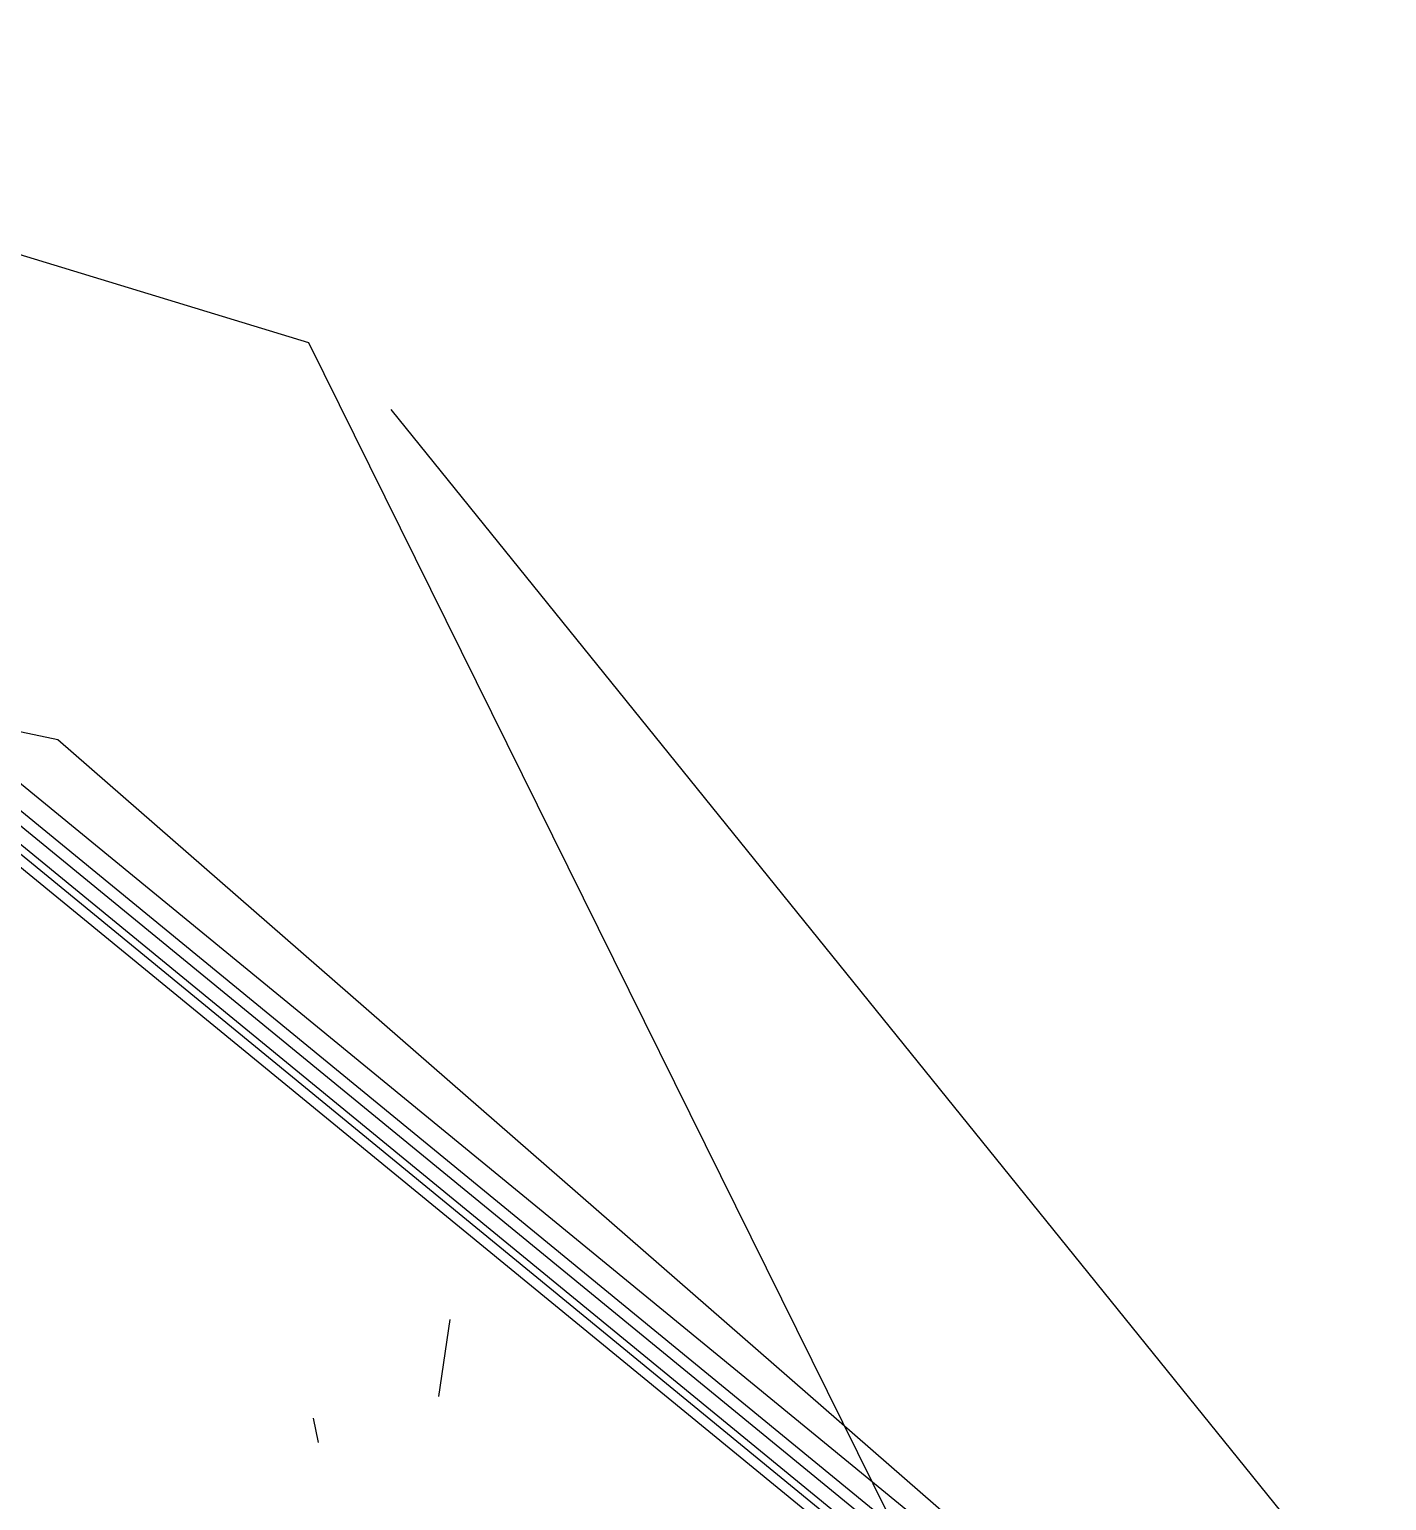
# Model space of a CAD drawing. Extents: x 0 to 16296672895, y -37409619871 to 0.
# Drawn here: x 16296672306.2 to 16296672330.54, y -37409617580.88 to -37409617554.51 of the extents above; entities that cross this region are included whole.
import ezdxf

# ---------------------------------------------------------------- set-up
doc = ezdxf.new("R2010")
doc.units = 0
doc.header["$LTSCALE"] = 10
doc.header["$MEASUREMENT"] = 0
doc.layers.add('1', color=7, linetype='CONTINUOUS')

msp = doc.modelspace()

# ---------------------------------------------------------------- linework, layer by layer
at = {"layer": '1', "color": 7, "linetype": 'Continuous'}
for p, q in [((16296672313.540819, -37409617579.015282), (16296672313.74382, -37409617577.637863)), ((16296672311.283739, -37409617579.40538), (16296672311.37888, -37409617579.842957))]:
    msp.add_line(p, q, dxfattribs=at)
for points in [[(16296672329.543221, -37409617597.177208, 0), (16296672330.20421, -37409617594.123367, 0), (16296672330.540489, -37409617591.033463, 0), (16296672330.539101, -37409617587.930252, 0), (16296672330.2045, -37409617584.839684, 0), (16296672329.539419, -37409617581.786583, 0), (16296672328.252001, -37409617578.06002, 0), (16296672326.473869, -37409617574.476212, 0), (16296672324.2279, -37409617571.078934, 0), (16296672321.54248, -37409617567.909203, 0), (16296672318.45108, -37409617565.004929, 0), (16296672314.991779, -37409617562.400589, 0), (16296672311.20686, -37409617560.126999, 0), (16296672307.142321, -37409617558.211014, 0), (16296672302.84741, -37409617556.675262, 0), (16296672298.374081, -37409617555.537903, 0), (16296672293.77639, -37409617554.812378, 0), (16296672289.1099, -37409617554.507294, 0), (16296672283.764851, -37409617554.677849, 0), (16296672278.48789, -37409617555.399452, 0)], [(16296672329.545099, -37409617582.191673, 0), (16296672329.11145, -37409617580.728394, 0), (16296672328.60087, -37409617579.281837, 0), (16296672328.014339, -37409617577.854759, 0), (16296672327.35293, -37409617576.449806, 0), (16296672326.61791, -37409617575.069633, 0), (16296672325.810631, -37409617573.716812, 0), (16296672324.932619, -37409617572.39389, 0), (16296672323.985531, -37409617571.10334, 0), (16296672322.971121, -37409617569.84758, 0), (16296672321.89131, -37409617568.628967, 0), (16296672320.7481, -37409617567.449799, 0), (16296672319.543659, -37409617566.312263, 0), (16296672318.28023, -37409617565.218513, 0), (16296672316.96018, -37409617564.17057, 0), (16296672315.586, -37409617563.170433, 0), (16296672314.16025, -37409617562.219963, 0), (16296672312.6856, -37409617561.320923, 0), (16296672311.164829, -37409617560.475029, 0), (16296672309.60079, -37409617559.683853, 0), (16296672307.996401, -37409617558.948883, 0), (16296672306.354679, -37409617558.271477, 0), (16296672304.67869, -37409617557.652946, 0)], [(16296672323.06291, -37409617581.509827, 0), (16296672321.960279, -37409617579.737137, 0), (16296672320.723949, -37409617578.024658, 0), (16296672319.35878, -37409617576.37915, 0), (16296672317.870171, -37409617574.807114, 0), (16296672316.264, -37409617573.314743, 0), (16296672314.5466, -37409617571.907928, 0), (16296672312.724751, -37409617570.592216, 0), (16296672310.805639, -37409617569.372833, 0), (16296672308.79685, -37409617568.254547, 0), (16296672306.706301, -37409617567.241798, 0), (16296672304.54225, -37409617566.338577, 0), (16296672302.313231, -37409617565.548447, 0), (16296672300.02804, -37409617564.874527, 0), (16296672297.6957, -37409617564.319481, 0), (16296672295.32542, -37409617563.88549, 0), (16296672292.92655, -37409617563.574272, 0), (16296672290.50856, -37409617563.387047, 0), (16296672288.08098, -37409617563.324577, 0), (16296672285.65341, -37409617563.387093, 0), (16296672283.23542, -37409617563.574341, 0), (16296672280.836559, -37409617563.885597, 0), (16296672278.46629, -37409617564.319618, 0)], [(16296672322.812929, -37409617581.776741, 0), (16296672321.71818, -37409617580.016739, 0), (16296672320.490681, -37409617578.316521, 0), (16296672319.135281, -37409617576.682793, 0), (16296672317.65732, -37409617575.122002, 0), (16296672316.062639, -37409617573.640312, 0), (16296672314.357519, -37409617572.243568, 0), (16296672312.548719, -37409617570.937279, 0), (16296672310.643339, -37409617569.726608, 0), (16296672308.64893, -37409617568.616333, 0), (16296672306.573339, -37409617567.610817, 0), (16296672304.42478, -37409617566.714058, 0), (16296672302.21171, -37409617565.929573, 0), (16296672299.942881, -37409617565.260468, 0), (16296672297.627239, -37409617564.709373, 0), (16296672295.27392, -37409617564.278473, 0), (16296672292.89222, -37409617563.969467, 0), (16296672290.491529, -37409617563.783577, 0), (16296672288.081329, -37409617563.721527, 0), (16296672285.671129, -37409617563.783577, 0), (16296672283.270439, -37409617563.969467, 0), (16296672280.888741, -37409617564.278473, 0), (16296672278.535419, -37409617564.709373, 0)], [(16296672322.459061, -37409617581.976257, 0), (16296672321.37546, -37409617580.234192, 0), (16296672320.160469, -37409617578.551292, 0), (16296672318.81888, -37409617576.934212, 0), (16296672317.35598, -37409617575.389328, 0), (16296672315.77755, -37409617573.922729, 0), (16296672314.089809, -37409617572.540207, 0), (16296672312.299431, -37409617571.247238, 0), (16296672310.413469, -37409617570.048897, 0), (16296672308.439369, -37409617568.949944, 0), (16296672306.384939, -37409617567.954674, 0), (16296672304.258261, -37409617567.067039, 0), (16296672302.067751, -37409617566.29055, 0), (16296672299.822029, -37409617565.628258, 0), (16296672297.52998, -37409617565.082787, 0), (16296672295.20064, -37409617564.656281, 0), (16296672292.843201, -37409617564.350418, 0), (16296672290.46697, -37409617564.16642, 0), (16296672288.081329, -37409617564.105011, 0), (16296672285.69569, -37409617564.16642, 0), (16296672283.31946, -37409617564.350418, 0), (16296672280.962021, -37409617564.656281, 0), (16296672278.632681, -37409617565.082787, 0)], [(16296672322.23855, -37409617582.061256, 0), (16296672321.161909, -37409617580.33036, 0), (16296672319.95471, -37409617578.658257, 0), (16296672318.621719, -37409617577.051552, 0), (16296672317.168209, -37409617575.516571, 0), (16296672315.599899, -37409617574.059387, 0), (16296672313.922979, -37409617572.685738, 0), (16296672312.144091, -37409617571.401047, 0), (16296672310.27022, -37409617570.210403, 0), (16296672308.30879, -37409617569.118477, 0), (16296672306.26753, -37409617568.129608, 0), (16296672304.154499, -37409617567.247673, 0), (16296672301.978029, -37409617566.476158, 0), (16296672299.746719, -37409617565.818123, 0), (16296672297.46937, -37409617565.276138, 0), (16296672295.15498, -37409617564.852371, 0), (16296672292.81266, -37409617564.548477, 0), (16296672290.45167, -37409617564.365646, 0), (16296672288.081329, -37409617564.304626, 0), (16296672285.710991, -37409617564.365646, 0), (16296672283.35, -37409617564.548477, 0), (16296672281.00769, -37409617564.852371, 0), (16296672278.693291, -37409617565.276138, 0)], [(16296672321.831381, -37409617582.063362, 0), (16296672320.76757, -37409617580.353104, 0), (16296672319.57476, -37409617578.700928, 0), (16296672318.257669, -37409617577.113373, 0), (16296672316.82147, -37409617575.596687, 0), (16296672315.27186, -37409617574.156883, 0), (16296672313.614941, -37409617572.799599, 0), (16296672311.85725, -37409617571.530243, 0), (16296672310.00572, -37409617570.353783, 0), (16296672308.067671, -37409617569.274872, 0), (16296672306.050739, -37409617568.297783, 0), (16296672303.9629, -37409617567.426361, 0), (16296672301.81238, -37409617566.664047, 0), (16296672299.60766, -37409617566.013847, 0), (16296672297.35746, -37409617565.478333, 0), (16296672295.07065, -37409617565.059608, 0), (16296672292.75626, -37409617564.759338, 0), (16296672290.42342, -37409617564.578697, 0), (16296672288.081329, -37409617564.51841, 0), (16296672285.739241, -37409617564.578697, 0), (16296672283.406401, -37409617564.759338, 0), (16296672281.09201, -37409617565.059608, 0), (16296672278.805201, -37409617565.478333, 0)], [(16296672321.775721, -37409617582.189209, 0), (16296672320.713659, -37409617580.481773, 0), (16296672319.52282, -37409617578.832321, 0), (16296672318.207899, -37409617577.247383, 0), (16296672316.77408, -37409617575.733208, 0), (16296672315.22702, -37409617574.295761, 0), (16296672313.57283, -37409617572.940727, 0), (16296672311.818041, -37409617571.673447, 0), (16296672309.969561, -37409617570.498932, 0), (16296672308.03471, -37409617569.421806, 0), (16296672306.021111, -37409617568.446327, 0), (16296672303.93671, -37409617567.576347, 0), (16296672301.78973, -37409617566.815292, 0), (16296672299.588659, -37409617566.166161, 0), (16296672297.342159, -37409617565.631531, 0), (16296672295.05913, -37409617565.213501, 0), (16296672292.74855, -37409617564.913727, 0), (16296672290.41955, -37409617564.733383, 0), (16296672288.081329, -37409617564.673187, 0), (16296672285.743111, -37409617564.733383, 0), (16296672283.41411, -37409617564.913727, 0), (16296672281.103531, -37409617565.213501, 0), (16296672278.820499, -37409617565.631531, 0)], [(16296672321.631571, -37409617582.306358, 0), (16296672320.574051, -37409617580.606216, 0), (16296672319.388309, -37409617578.963837, 0), (16296672318.07901, -37409617577.385674, 0), (16296672316.65132, -37409617575.877983, 0), (16296672315.11088, -37409617574.446678, 0), (16296672313.46377, -37409617573.097443, 0), (16296672311.71648, -37409617571.835587, 0), (16296672309.875919, -37409617570.6661, 0), (16296672307.949341, -37409617569.593582, 0), (16296672305.944361, -37409617568.622276, 0), (16296672303.86887, -37409617567.756012, 0), (16296672301.731079, -37409617566.998207, 0), (16296672299.539419, -37409617566.35186, 0), (16296672297.30254, -37409617565.819519, 0), (16296672295.02927, -37409617565.403267, 0), (16296672292.72858, -37409617565.104782, 0), (16296672290.40955, -37409617564.925217, 0), (16296672288.081329, -37409617564.86528, 0), (16296672285.753111, -37409617564.925217, 0), (16296672283.43408, -37409617565.104782, 0), (16296672281.133381, -37409617565.403267, 0), (16296672278.860109, -37409617565.819519, 0)], [(16296672321.97971, -37409617581.969009, 0), (16296672321.005199, -37409617580.407242, 0), (16296672319.923559, -37409617578.893532, 0), (16296672318.738331, -37409617577.4328, 0), (16296672317.453341, -37409617576.0298, 0), (16296672316.0728, -37409617574.689102, 0), (16296672314.601179, -37409617573.415062, 0), (16296672313.04327, -37409617572.21183, 0), (16296672311.40414, -37409617571.083321, 0), (16296672309.689131, -37409617570.033203, 0), (16296672307.90382, -37409617569.064903, 0), (16296672306.05401, -37409617568.181549, 0)], [(16296672311.054951, -37409617578.353172, 0), (16296672311.128731, -37409617577.558662, 0), (16296672311.635481, -37409617576.87632, 0), (16296672312.42955, -37409617576.490753, 0), (16296672313.2908, -37409617576.517593, 0)], [(16296672313.74382, -37409617577.637863, 0), (16296672313.545469, -37409617577.307297, 0), (16296672313.42798, -37409617576.989517, 0), (16296672313.2908, -37409617576.517593, 0)], [(16296672313.74382, -37409617577.637863, 0), (16296672313.84897, -37409617577.701103, 0), (16296672313.92469, -37409617577.697968, 0), (16296672314.090811, -37409617577.553368, 0), (16296672314.18576, -37409617577.391273, 0)], [(16296672314.18576, -37409617577.391273, 0), (16296672314.235241, -37409617577.747902, 0), (16296672314.203541, -37409617578.03595, 0)], [(16296672313.540819, -37409617579.015282, 0), (16296672313.50091, -37409617578.978203, 0), (16296672313.458839, -37409617578.942757, 0), (16296672313.414709, -37409617578.90905, 0), (16296672313.36861, -37409617578.877136, 0), (16296672313.320669, -37409617578.847107, 0), (16296672313.271, -37409617578.819054, 0), (16296672313.219709, -37409617578.792999, 0), (16296672313.166929, -37409617578.769028, 0), (16296672313.11278, -37409617578.747208, 0), (16296672313.05739, -37409617578.72757, 0), (16296672313.0009, -37409617578.710182, 0), (16296672312.943451, -37409617578.695068, 0), (16296672312.885151, -37409617578.682266, 0), (16296672312.82617, -37409617578.671829, 0), (16296672312.76663, -37409617578.66375, 0), (16296672312.70668, -37409617578.658073, 0), (16296672312.646469, -37409617578.654793, 0), (16296672312.58613, -37409617578.653931, 0), (16296672312.52581, -37409617578.655487, 0), (16296672312.46566, -37409617578.659447, 0), (16296672312.405821, -37409617578.665817, 0), (16296672312.34642, -37409617578.674568, 0), (16296672312.287621, -37409617578.685692, 0), (16296672312.229549, -37409617578.69915, 0), (16296672312.172359, -37409617578.71492, 0), (16296672312.116171, -37409617578.732964, 0), (16296672312.061119, -37409617578.75322, 0), (16296672312.007351, -37409617578.775673, 0), (16296672311.95499, -37409617578.800232, 0), (16296672311.90415, -37409617578.826874, 0), (16296672311.854959, -37409617578.855499, 0), (16296672311.807529, -37409617578.88607, 0), (16296672311.76199, -37409617578.918503, 0), (16296672311.71843, -37409617578.952713, 0), (16296672311.67697, -37409617578.988632, 0), (16296672311.63769, -37409617579.026169, 0), (16296672311.60071, -37409617579.065231, 0), (16296672311.56609, -37409617579.105721, 0), (16296672311.53393, -37409617579.147552, 0), (16296672311.504311, -37409617579.19062, 0), (16296672311.477289, -37409617579.234833, 0), (16296672311.45293, -37409617579.280052, 0), (16296672311.431311, -37409617579.326202, 0), (16296672311.41246, -37409617579.373161, 0), (16296672311.396429, -37409617579.420822, 0), (16296672311.38327, -37409617579.469063, 0), (16296672311.372999, -37409617579.517776, 0), (16296672311.365641, -37409617579.566841, 0), (16296672311.361219, -37409617579.616142, 0), (16296672311.359751, -37409617579.665573, 0)], [(16296672313.73078, -37409617579.773468, 0), (16296672313.72854, -37409617579.715027, 0), (16296672313.721821, -37409617579.656837, 0), (16296672313.710661, -37409617579.599098, 0), (16296672313.695089, -37409617579.542053, 0), (16296672313.67518, -37409617579.485901, 0), (16296672313.650999, -37409617579.430901, 0), (16296672313.62266, -37409617579.377251, 0), (16296672313.59026, -37409617579.325157, 0), (16296672313.55393, -37409617579.274841, 0), (16296672313.513821, -37409617579.226486, 0), (16296672313.470079, -37409617579.180298, 0), (16296672313.42288, -37409617579.136436, 0), (16296672313.372419, -37409617579.095108, 0), (16296672313.31888, -37409617579.056442, 0), (16296672313.262489, -37409617579.020607, 0), (16296672313.20347, -37409617578.987747, 0), (16296672313.14204, -37409617578.957993, 0), (16296672313.078449, -37409617578.931458, 0), (16296672313.012951, -37409617578.908241, 0), (16296672312.945801, -37409617578.888443, 0), (16296672312.87727, -37409617578.872124, 0), (16296672312.807619, -37409617578.859383, 0), (16296672312.737129, -37409617578.850227, 0), (16296672312.66608, -37409617578.844727, 0), (16296672312.594749, -37409617578.842888, 0), (16296672312.52342, -37409617578.844727, 0), (16296672312.45237, -37409617578.850227, 0), (16296672312.38188, -37409617578.859383, 0), (16296672312.312229, -37409617578.872124, 0), (16296672312.2437, -37409617578.888443, 0), (16296672312.17655, -37409617578.908241, 0), (16296672312.111059, -37409617578.931458, 0), (16296672312.04747, -37409617578.957993, 0), (16296672311.98604, -37409617578.987747, 0), (16296672311.92701, -37409617579.020607, 0), (16296672311.870621, -37409617579.056442, 0), (16296672311.817089, -37409617579.095108, 0), (16296672311.766621, -37409617579.136436, 0), (16296672311.719431, -37409617579.180298, 0), (16296672311.67569, -37409617579.226486, 0), (16296672311.635571, -37409617579.274841, 0), (16296672311.599251, -37409617579.325157, 0), (16296672311.566839, -37409617579.377251, 0), (16296672311.5385, -37409617579.430901, 0), (16296672311.51433, -37409617579.485901, 0), (16296672311.494419, -37409617579.542053, 0), (16296672311.478849, -37409617579.599098, 0), (16296672311.46768, -37409617579.656837, 0), (16296672311.46097, -37409617579.715027, 0), (16296672311.458731, -37409617579.773468, 0)], [(16296672313.82976, -37409617579.665573, 0), (16296672313.829639, -37409617579.651443, 0), (16296672313.829281, -37409617579.637306, 0), (16296672313.828671, -37409617579.623199, 0), (16296672313.827829, -37409617579.609093, 0), (16296672313.82675, -37409617579.594994, 0), (16296672313.82543, -37409617579.58091, 0), (16296672313.82386, -37409617579.566841, 0), (16296672313.82206, -37409617579.552803, 0), (16296672313.820021, -37409617579.538773, 0), (16296672313.817739, -37409617579.524773, 0), (16296672313.81522, -37409617579.510803, 0), (16296672313.81246, -37409617579.496849, 0), (16296672313.809469, -37409617579.482941, 0), (16296672313.80624, -37409617579.469063, 0), (16296672313.802771, -37409617579.455231, 0), (16296672313.79907, -37409617579.441429, 0), (16296672313.79513, -37409617579.427681, 0), (16296672313.79096, -37409617579.413979, 0), (16296672313.786551, -37409617579.400322, 0), (16296672313.781919, -37409617579.386711, 0), (16296672313.77705, -37409617579.373161, 0), (16296672313.77195, -37409617579.359673, 0), (16296672313.766621, -37409617579.346237, 0), (16296672313.761061, -37409617579.332863, 0), (16296672313.75528, -37409617579.319557, 0), (16296672313.749269, -37409617579.30632, 0), (16296672313.743031, -37409617579.293152, 0), (16296672313.73657, -37409617579.280052, 0), (16296672313.729891, -37409617579.267029, 0), (16296672313.72299, -37409617579.254089, 0), (16296672313.71586, -37409617579.241226, 0), (16296672313.708521, -37409617579.228439, 0), (16296672313.70096, -37409617579.215736, 0), (16296672313.69319, -37409617579.20314, 0), (16296672313.6852, -37409617579.19062, 0), (16296672313.677, -37409617579.178192, 0), (16296672313.668579, -37409617579.165863, 0), (16296672313.65996, -37409617579.153633, 0), (16296672313.651131, -37409617579.141487, 0), (16296672313.642099, -37409617579.129471, 0), (16296672313.63286, -37409617579.117538, 0), (16296672313.623409, -37409617579.105721, 0), (16296672313.61377, -37409617579.094009, 0), (16296672313.60393, -37409617579.082413, 0), (16296672313.593889, -37409617579.07093, 0), (16296672313.58366, -37409617579.059563, 0), (16296672313.573231, -37409617579.048309, 0), (16296672313.56262, -37409617579.037178, 0), (16296672313.551809, -37409617579.026169, 0), (16296672313.540819, -37409617579.015282, 0)], [(16296672313.53199, -37409617579.816673, 0), (16296672313.53014, -37409617579.768463, 0), (16296672313.524599, -37409617579.720444, 0), (16296672313.51539, -37409617579.672813, 0), (16296672313.50255, -37409617579.62574, 0), (16296672313.48612, -37409617579.579422, 0), (16296672313.466181, -37409617579.534042, 0), (16296672313.442789, -37409617579.489777, 0), (16296672313.416059, -37409617579.4468, 0), (16296672313.386089, -37409617579.405289, 0), (16296672313.353001, -37409617579.365402, 0), (16296672313.31691, -37409617579.327293, 0), (16296672313.277969, -37409617579.291107, 0), (16296672313.23634, -37409617579.257004, 0), (16296672313.192169, -37409617579.225113, 0), (16296672313.145651, -37409617579.195549, 0), (16296672313.096951, -37409617579.168442, 0), (16296672313.04627, -37409617579.14389, 0), (16296672312.993811, -37409617579.121986, 0), (16296672312.93977, -37409617579.102837, 0), (16296672312.88438, -37409617579.086502, 0), (16296672312.827841, -37409617579.073036, 0), (16296672312.77037, -37409617579.062523, 0), (16296672312.712219, -37409617579.054977, 0), (16296672312.653601, -37409617579.050438, 0), (16296672312.594749, -37409617579.048927, 0), (16296672312.5359, -37409617579.050438, 0), (16296672312.477289, -37409617579.054977, 0), (16296672312.41913, -37409617579.062523, 0), (16296672312.36167, -37409617579.073036, 0), (16296672312.30513, -37409617579.086502, 0), (16296672312.249729, -37409617579.102837, 0), (16296672312.1957, -37409617579.121986, 0), (16296672312.14323, -37409617579.14389, 0), (16296672312.09255, -37409617579.168442, 0), (16296672312.043859, -37409617579.195549, 0), (16296672311.99733, -37409617579.225113, 0), (16296672311.953171, -37409617579.257004, 0), (16296672311.91153, -37409617579.291107, 0), (16296672311.872601, -37409617579.327293, 0), (16296672311.83651, -37409617579.365402, 0), (16296672311.803419, -37409617579.405289, 0), (16296672311.773439, -37409617579.4468, 0), (16296672311.74671, -37409617579.489777, 0), (16296672311.72333, -37409617579.534042, 0), (16296672311.703381, -37409617579.579422, 0), (16296672311.68696, -37409617579.62574, 0), (16296672311.67411, -37409617579.672813, 0), (16296672311.6649, -37409617579.720444, 0), (16296672311.659361, -37409617579.768463, 0), (16296672311.657511, -37409617579.816673, 0)], [(16296672312.25107, -37409617580.052902, 0), (16296672312.14731, -37409617579.784912, 0), (16296672312.24428, -37409617579.586288, 0), (16296672312.459351, -37409617579.466431, 0), (16296672312.72031, -37409617579.46273, 0), (16296672312.938511, -37409617579.580513, 0)], [(16296672311.359751, -37409617579.665573, 0), (16296672311.36031, -37409617579.668037, 0), (16296672311.360929, -37409617579.670502, 0), (16296672311.36162, -37409617579.672974, 0), (16296672311.36237, -37409617579.675423, 0), (16296672311.363171, -37409617579.677872, 0), (16296672311.36405, -37409617579.680313, 0), (16296672311.364981, -37409617579.682747, 0), (16296672311.365971, -37409617579.685173, 0), (16296672311.367029, -37409617579.687592, 0), (16296672311.368139, -37409617579.690002, 0), (16296672311.36932, -37409617579.692398, 0), (16296672311.37056, -37409617579.694794, 0), (16296672311.371861, -37409617579.697166, 0), (16296672311.373211, -37409617579.699532, 0), (16296672311.37463, -37409617579.701889, 0), (16296672311.37611, -37409617579.704239, 0), (16296672311.377649, -37409617579.706573, 0), (16296672311.37924, -37409617579.708893, 0), (16296672311.38089, -37409617579.711189, 0), (16296672311.382601, -37409617579.713493, 0), (16296672311.384371, -37409617579.715759, 0), (16296672311.3862, -37409617579.718033, 0), (16296672311.388081, -37409617579.720268, 0), (16296672311.39002, -37409617579.722504, 0), (16296672311.392019, -37409617579.724716, 0), (16296672311.39407, -37409617579.726913, 0), (16296672311.39617, -37409617579.729088, 0), (16296672311.398331, -37409617579.731247, 0), (16296672311.400551, -37409617579.733398, 0), (16296672311.402821, -37409617579.735527, 0), (16296672311.40514, -37409617579.737633, 0), (16296672311.40752, -37409617579.739723, 0), (16296672311.40995, -37409617579.741783, 0), (16296672311.41243, -37409617579.743828, 0), (16296672311.414961, -37409617579.745857, 0), (16296672311.41754, -37409617579.747864, 0), (16296672311.420179, -37409617579.749847, 0), (16296672311.422859, -37409617579.751808, 0), (16296672311.425591, -37409617579.753754, 0), (16296672311.42837, -37409617579.755661, 0), (16296672311.4312, -37409617579.757553, 0), (16296672311.43408, -37409617579.759422, 0), (16296672311.437, -37409617579.761261, 0), (16296672311.43997, -37409617579.763077, 0), (16296672311.442989, -37409617579.764877, 0), (16296672311.446051, -37409617579.766647, 0), (16296672311.44915, -37409617579.768387, 0), (16296672311.452299, -37409617579.770111, 0), (16296672311.45549, -37409617579.771797, 0), (16296672311.458731, -37409617579.773468, 0)], [(16296672311.359751, -37409617579.665573, 0), (16296672311.359871, -37409617579.679688, 0), (16296672311.360229, -37409617579.69381, 0), (16296672311.36083, -37409617579.707932, 0), (16296672311.36167, -37409617579.722038, 0), (16296672311.362761, -37409617579.73613, 0), (16296672311.36408, -37409617579.750214, 0), (16296672311.365641, -37409617579.764282, 0), (16296672311.367439, -37409617579.778343, 0), (16296672311.36949, -37409617579.792358, 0), (16296672311.371771, -37409617579.806358, 0), (16296672311.37429, -37409617579.820343, 0), (16296672311.377041, -37409617579.834267, 0), (16296672311.380039, -37409617579.84819, 0), (16296672311.38327, -37409617579.862061, 0), (16296672311.38674, -37409617579.8759, 0), (16296672311.39044, -37409617579.889687, 0), (16296672311.394381, -37409617579.90345, 0), (16296672311.39855, -37409617579.917152, 0), (16296672311.40295, -37409617579.930809, 0), (16296672311.407591, -37409617579.944412, 0), (16296672311.41246, -37409617579.957962, 0), (16296672311.417561, -37409617579.971458, 0), (16296672311.42289, -37409617579.984894, 0), (16296672311.42844, -37409617579.99826, 0), (16296672311.434231, -37409617580.011574, 0), (16296672311.440241, -37409617580.024811, 0), (16296672311.44647, -37409617580.037979, 0), (16296672311.45293, -37409617580.051079, 0), (16296672311.45962, -37409617580.064087, 0), (16296672311.46652, -37409617580.077042, 0), (16296672311.47364, -37409617580.089897, 0), (16296672311.480989, -37409617580.102676, 0), (16296672311.488541, -37409617580.115379, 0), (16296672311.496321, -37409617580.127991, 0), (16296672311.504311, -37409617580.140511, 0), (16296672311.51251, -37409617580.152931, 0), (16296672311.52092, -37409617580.16526, 0), (16296672311.529539, -37409617580.177498, 0), (16296672311.53837, -37409617580.189629, 0), (16296672311.547409, -37409617580.20166, 0), (16296672311.55665, -37409617580.213577, 0), (16296672311.56609, -37409617580.225403, 0), (16296672311.575729, -37409617580.237106, 0), (16296672311.585581, -37409617580.248718, 0), (16296672311.59561, -37409617580.260201, 0), (16296672311.60585, -37409617580.271568, 0), (16296672311.61627, -37409617580.282822, 0), (16296672311.62689, -37409617580.293953, 0), (16296672311.63769, -37409617580.304962, 0), (16296672311.64868, -37409617580.315842, 0)], [(16296672311.458731, -37409617579.773468, 0), (16296672311.46097, -37409617579.831902, 0), (16296672311.46768, -37409617579.890099, 0), (16296672311.478849, -37409617579.947838, 0), (16296672311.494419, -37409617580.00489, 0), (16296672311.51433, -37409617580.061043, 0), (16296672311.5385, -37409617580.116043, 0), (16296672311.566839, -37409617580.169693, 0), (16296672311.599251, -37409617580.221779, 0), (16296672311.635571, -37409617580.272087, 0), (16296672311.67569, -37409617580.32045, 0), (16296672311.719431, -37409617580.366638, 0), (16296672311.766621, -37409617580.410492, 0), (16296672311.817089, -37409617580.451828, 0), (16296672311.870621, -37409617580.490494, 0), (16296672311.92701, -37409617580.526321, 0), (16296672311.98604, -37409617580.559181, 0), (16296672312.04747, -37409617580.588943, 0), (16296672312.111059, -37409617580.615479, 0), (16296672312.17655, -37409617580.638702, 0), (16296672312.2437, -37409617580.658501, 0), (16296672312.312229, -37409617580.674812, 0), (16296672312.38188, -37409617580.687561, 0), (16296672312.45237, -37409617580.696709, 0), (16296672312.52342, -37409617580.702209, 0), (16296672312.594749, -37409617580.704048, 0), (16296672312.66608, -37409617580.702209, 0), (16296672312.737129, -37409617580.696709, 0), (16296672312.807619, -37409617580.687561, 0), (16296672312.87727, -37409617580.674812, 0), (16296672312.945801, -37409617580.658501, 0), (16296672313.012951, -37409617580.638702, 0), (16296672313.078449, -37409617580.615479, 0), (16296672313.14204, -37409617580.588943, 0), (16296672313.20347, -37409617580.559181, 0), (16296672313.262489, -37409617580.526321, 0), (16296672313.31888, -37409617580.490494, 0), (16296672313.372419, -37409617580.451828, 0), (16296672313.42288, -37409617580.410492, 0), (16296672313.470079, -37409617580.366638, 0), (16296672313.513821, -37409617580.32045, 0), (16296672313.55393, -37409617580.272087, 0), (16296672313.59026, -37409617580.221779, 0), (16296672313.62266, -37409617580.169693, 0), (16296672313.650999, -37409617580.116043, 0), (16296672313.67518, -37409617580.061043, 0), (16296672313.695089, -37409617580.00489, 0), (16296672313.710661, -37409617579.947838, 0), (16296672313.721821, -37409617579.890099, 0), (16296672313.72854, -37409617579.831902, 0), (16296672313.73078, -37409617579.773468, 0)], [(16296672311.458731, -37409617579.773468, 0), (16296672311.462, -37409617579.775108, 0), (16296672311.465321, -37409617579.776718, 0), (16296672311.468679, -37409617579.778297, 0), (16296672311.472071, -37409617579.779846, 0), (16296672311.47551, -37409617579.78138, 0), (16296672311.478979, -37409617579.782883, 0), (16296672311.482491, -37409617579.784348, 0), (16296672311.48604, -37409617579.785789, 0), (16296672311.48962, -37409617579.787201, 0), (16296672311.49324, -37409617579.788582, 0), (16296672311.496901, -37409617579.789917, 0), (16296672311.50058, -37409617579.791237, 0), (16296672311.504299, -37409617579.792526, 0), (16296672311.50806, -37409617579.793793, 0), (16296672311.511841, -37409617579.795021, 0), (16296672311.515659, -37409617579.796211, 0), (16296672311.519501, -37409617579.797379, 0), (16296672311.523371, -37409617579.798508, 0), (16296672311.527269, -37409617579.799606, 0), (16296672311.5312, -37409617579.800667, 0), (16296672311.53516, -37409617579.801697, 0), (16296672311.539141, -37409617579.802696, 0), (16296672311.54314, -37409617579.803673, 0), (16296672311.547171, -37409617579.804604, 0), (16296672311.551229, -37409617579.805496, 0), (16296672311.5553, -37409617579.806374, 0), (16296672311.559401, -37409617579.807213, 0), (16296672311.563511, -37409617579.807999, 0), (16296672311.56765, -37409617579.808769, 0), (16296672311.57181, -37409617579.809486, 0), (16296672311.575979, -37409617579.810188, 0), (16296672311.58017, -37409617579.810852, 0), (16296672311.584379, -37409617579.811478, 0), (16296672311.5886, -37409617579.812073, 0), (16296672311.59284, -37409617579.812622, 0), (16296672311.59709, -37409617579.813141, 0), (16296672311.601351, -37409617579.813622, 0), (16296672311.605619, -37409617579.814072, 0), (16296672311.609909, -37409617579.814484, 0), (16296672311.614201, -37409617579.814873, 0), (16296672311.618509, -37409617579.815208, 0), (16296672311.62282, -37409617579.815514, 0), (16296672311.62714, -37409617579.815781, 0), (16296672311.63147, -37409617579.816017, 0), (16296672311.635799, -37409617579.816223, 0), (16296672311.640141, -37409617579.816383, 0), (16296672311.64448, -37409617579.816513, 0), (16296672311.648821, -37409617579.816597, 0), (16296672311.65317, -37409617579.81665, 0), (16296672311.657511, -37409617579.816673, 0)], [(16296672311.657511, -37409617579.816673, 0), (16296672311.659361, -37409617579.864883, 0), (16296672311.6649, -37409617579.912888, 0), (16296672311.67411, -37409617579.960533, 0), (16296672311.68696, -37409617580.007599, 0), (16296672311.703381, -37409617580.053909, 0), (16296672311.72333, -37409617580.099289, 0), (16296672311.74671, -37409617580.143547, 0), (16296672311.773439, -37409617580.186531, 0), (16296672311.803419, -37409617580.228043, 0), (16296672311.83651, -37409617580.267937, 0), (16296672311.872601, -37409617580.306053, 0), (16296672311.91153, -37409617580.342216, 0), (16296672311.953171, -37409617580.376328, 0), (16296672311.99733, -37409617580.408234, 0), (16296672312.043859, -37409617580.437782, 0), (16296672312.09255, -37409617580.46489, 0), (16296672312.14323, -37409617580.489441, 0), (16296672312.1957, -37409617580.511337, 0), (16296672312.249729, -37409617580.530487, 0), (16296672312.30513, -37409617580.546837, 0), (16296672312.36167, -37409617580.560287, 0), (16296672312.41913, -37409617580.570808, 0), (16296672312.477289, -37409617580.578346, 0), (16296672312.5359, -37409617580.582893, 0), (16296672312.594749, -37409617580.584412, 0), (16296672312.653601, -37409617580.582893, 0), (16296672312.712219, -37409617580.578346, 0), (16296672312.77037, -37409617580.570808, 0), (16296672312.827841, -37409617580.560287, 0), (16296672312.88438, -37409617580.546837, 0), (16296672312.93977, -37409617580.530487, 0), (16296672312.993811, -37409617580.511337, 0), (16296672313.04627, -37409617580.489441, 0), (16296672313.096951, -37409617580.46489, 0), (16296672313.145651, -37409617580.437782, 0), (16296672313.192169, -37409617580.408234, 0), (16296672313.23634, -37409617580.376328, 0), (16296672313.277969, -37409617580.342216, 0), (16296672313.31691, -37409617580.306053, 0), (16296672313.353001, -37409617580.267937, 0), (16296672313.386089, -37409617580.228043, 0), (16296672313.416059, -37409617580.186531, 0), (16296672313.442789, -37409617580.143547, 0), (16296672313.466181, -37409617580.099289, 0), (16296672313.48612, -37409617580.053909, 0), (16296672313.50255, -37409617580.007599, 0), (16296672313.51539, -37409617579.960533, 0), (16296672313.524599, -37409617579.912888, 0), (16296672313.53014, -37409617579.864883, 0), (16296672313.53199, -37409617579.816673, 0)], [(16296672312.251051, -37409617580.052803, 0), (16296672312.20796, -37409617579.852386, 0), (16296672312.174101, -37409617579.694923, 0)], [(16296672312.250031, -37409617580.053612, 0), (16296672312.46911, -37409617580.170341, 0), (16296672312.729839, -37409617580.167839, 0), (16296672312.945379, -37409617580.047348, 0), (16296672313.04303, -37409617579.848877, 0), (16296672312.93955, -37409617579.579803, 0)], [(16296672313.53199, -37409617579.816673, 0), (16296672313.536341, -37409617579.81665, 0), (16296672313.54068, -37409617579.816597, 0), (16296672313.545031, -37409617579.816513, 0), (16296672313.54937, -37409617579.816383, 0), (16296672313.553711, -37409617579.816223, 0), (16296672313.558041, -37409617579.816017, 0), (16296672313.562361, -37409617579.815781, 0), (16296672313.566681, -37409617579.815514, 0), (16296672313.570999, -37409617579.815208, 0), (16296672313.5753, -37409617579.814873, 0), (16296672313.579599, -37409617579.814484, 0), (16296672313.583879, -37409617579.814072, 0), (16296672313.58816, -37409617579.813622, 0), (16296672313.592421, -37409617579.813141, 0), (16296672313.59667, -37409617579.812622, 0), (16296672313.60091, -37409617579.812073, 0), (16296672313.605129, -37409617579.811478, 0), (16296672313.609341, -37409617579.810852, 0), (16296672313.613529, -37409617579.810188, 0), (16296672313.617701, -37409617579.809486, 0), (16296672313.621861, -37409617579.808769, 0), (16296672313.62599, -37409617579.807999, 0), (16296672313.63011, -37409617579.807213, 0), (16296672313.634211, -37409617579.806374, 0), (16296672313.638281, -37409617579.805496, 0), (16296672313.64233, -37409617579.804604, 0), (16296672313.64636, -37409617579.803673, 0), (16296672313.65037, -37409617579.802696, 0), (16296672313.65435, -37409617579.801697, 0), (16296672313.6583, -37409617579.800667, 0), (16296672313.66223, -37409617579.799606, 0), (16296672313.66613, -37409617579.798508, 0), (16296672313.67001, -37409617579.797379, 0), (16296672313.673849, -37409617579.796211, 0), (16296672313.67767, -37409617579.795021, 0), (16296672313.68145, -37409617579.793793, 0), (16296672313.6852, -37409617579.792526, 0), (16296672313.688919, -37409617579.791237, 0), (16296672313.69261, -37409617579.789917, 0), (16296672313.69626, -37409617579.788582, 0), (16296672313.699881, -37409617579.787201, 0), (16296672313.70347, -37409617579.785789, 0), (16296672313.70701, -37409617579.784348, 0), (16296672313.710529, -37409617579.782883, 0), (16296672313.714001, -37409617579.78138, 0), (16296672313.71743, -37409617579.779846, 0), (16296672313.720831, -37409617579.778297, 0), (16296672313.72419, -37409617579.776718, 0), (16296672313.727501, -37409617579.775108, 0), (16296672313.73078, -37409617579.773468, 0)], [(16296672313.73078, -37409617579.773468, 0), (16296672313.734011, -37409617579.771797, 0), (16296672313.737209, -37409617579.770111, 0), (16296672313.740351, -37409617579.768387, 0), (16296672313.74346, -37409617579.766647, 0), (16296672313.746519, -37409617579.764877, 0), (16296672313.749531, -37409617579.763077, 0), (16296672313.752501, -37409617579.761261, 0), (16296672313.75543, -37409617579.759422, 0), (16296672313.758301, -37409617579.757553, 0), (16296672313.761129, -37409617579.755661, 0), (16296672313.76391, -37409617579.753754, 0), (16296672313.766649, -37409617579.751808, 0), (16296672313.769329, -37409617579.749847, 0), (16296672313.771959, -37409617579.747864, 0), (16296672313.774549, -37409617579.745857, 0), (16296672313.777081, -37409617579.743828, 0), (16296672313.77956, -37409617579.741783, 0), (16296672313.78199, -37409617579.739723, 0), (16296672313.784361, -37409617579.737633, 0), (16296672313.78669, -37409617579.735527, 0), (16296672313.78896, -37409617579.733398, 0), (16296672313.79117, -37409617579.731247, 0), (16296672313.793329, -37409617579.729088, 0), (16296672313.795441, -37409617579.726913, 0), (16296672313.797489, -37409617579.724716, 0), (16296672313.79949, -37409617579.722504, 0), (16296672313.80143, -37409617579.720268, 0), (16296672313.80331, -37409617579.718033, 0), (16296672313.80513, -37409617579.715759, 0), (16296672313.8069, -37409617579.713493, 0), (16296672313.808611, -37409617579.711189, 0), (16296672313.81027, -37409617579.708893, 0), (16296672313.811859, -37409617579.706573, 0), (16296672313.8134, -37409617579.704239, 0), (16296672313.814871, -37409617579.701889, 0), (16296672313.81629, -37409617579.699532, 0), (16296672313.81765, -37409617579.697166, 0), (16296672313.818951, -37409617579.694794, 0), (16296672313.820181, -37409617579.692398, 0), (16296672313.82136, -37409617579.690002, 0), (16296672313.822479, -37409617579.687592, 0), (16296672313.82353, -37409617579.685173, 0), (16296672313.82453, -37409617579.682747, 0), (16296672313.82546, -37409617579.680313, 0), (16296672313.82633, -37409617579.677872, 0), (16296672313.827141, -37409617579.675423, 0), (16296672313.82789, -37409617579.672974, 0), (16296672313.828569, -37409617579.670502, 0), (16296672313.829201, -37409617579.668037, 0), (16296672313.82976, -37409617579.665573, 0)], [(16296672313.810619, -37409617579.842972, 0), (16296672313.81138, -37409617579.839447, 0), (16296672313.81212, -37409617579.835953, 0), (16296672313.81284, -37409617579.832428, 0), (16296672313.813551, -37409617579.828911, 0), (16296672313.814251, -37409617579.825394, 0), (16296672313.81493, -37409617579.821861, 0), (16296672313.81559, -37409617579.818336, 0), (16296672313.81624, -37409617579.814812, 0), (16296672313.816879, -37409617579.811287, 0), (16296672313.817499, -37409617579.807747, 0), (16296672313.8181, -37409617579.804222, 0), (16296672313.818689, -37409617579.80069, 0), (16296672313.819269, -37409617579.79715, 0), (16296672313.81982, -37409617579.793617, 0), (16296672313.82037, -37409617579.790077, 0), (16296672313.8209, -37409617579.786537, 0), (16296672313.821409, -37409617579.782997, 0), (16296672313.821911, -37409617579.779449, 0), (16296672313.82239, -37409617579.775909, 0), (16296672313.822861, -37409617579.772362, 0), (16296672313.823311, -37409617579.768806, 0), (16296672313.82375, -37409617579.765266, 0), (16296672313.824169, -37409617579.761719, 0), (16296672313.82457, -37409617579.758163, 0), (16296672313.824961, -37409617579.754623, 0), (16296672313.82534, -37409617579.75106, 0), (16296672313.825701, -37409617579.747513, 0), (16296672313.82605, -37409617579.74395, 0), (16296672313.82637, -37409617579.740387, 0), (16296672313.826691, -37409617579.736839, 0), (16296672313.82699, -37409617579.733276, 0), (16296672313.827271, -37409617579.729721, 0), (16296672313.827539, -37409617579.726158, 0), (16296672313.827789, -37409617579.722603, 0), (16296672313.82803, -37409617579.71904, 0), (16296672313.828251, -37409617579.715477, 0), (16296672313.828461, -37409617579.711906, 0), (16296672313.82865, -37409617579.708351, 0), (16296672313.828831, -37409617579.704788, 0), (16296672313.828991, -37409617579.701233, 0), (16296672313.82914, -37409617579.697647, 0), (16296672313.829269, -37409617579.694092, 0), (16296672313.82938, -37409617579.690529, 0), (16296672313.829479, -37409617579.686958, 0), (16296672313.829571, -37409617579.683403, 0), (16296672313.829639, -37409617579.679832, 0), (16296672313.829691, -37409617579.676262, 0), (16296672313.829729, -37409617579.672699, 0), (16296672313.82975, -37409617579.669128, 0), (16296672313.82976, -37409617579.665573, 0)]]:
    msp.add_polyline3d(points, dxfattribs=at)

doc.saveas('drawing.dxf')
